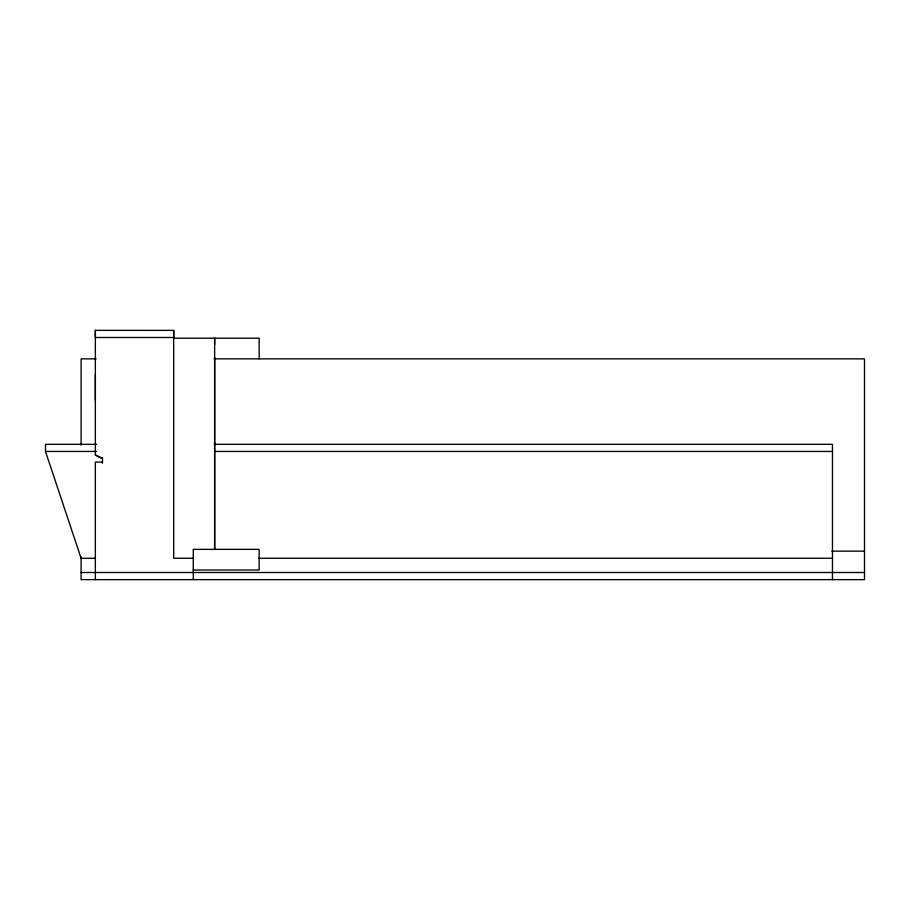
<?xml version="1.0" encoding="UTF-8"?>
<svg xmlns="http://www.w3.org/2000/svg" width="910" height="910" viewBox="0 0 910 910"><rect width="100%" height="100%" fill="white"/><g stroke="black" fill="none" stroke-linecap="round" stroke-linejoin="round"><path stroke-width="1.36" d="M95.357 400.696L95.357 374.886M95.357 330.364L95.357 337.496L173.696 337.496L173.696 330.375L95.357 330.364L95.357 455L102.477 458.56L95.357 455M214.646 357.414L214.646 549.367L214.646 338.201L214.646 344.617M173.696 338.201L259.157 338.201L259.157 358.858M96.176 358.858L81.104 358.858L81.104 445.149M214.203 358.858L864.5 358.858L864.5 579.636L81.104 579.636L81.104 556.897M96.642 444.319L45.5 444.319L45.5 451.44L81.104 558.262L95.311 558.262M214.271 444.319L832.457 444.319L832.457 579.636M45.5 451.44L96.642 451.44M214.544 451.44L832.457 451.44M102.477 462.121L95.357 462.121L95.357 579.636M831.797 551.141L864.5 551.141M193.273 558.262L173.696 558.262L173.696 330.364M258.645 558.262L832.457 558.262M193.273 570.013L259.157 570.013L259.157 549.367L193.273 549.367L193.273 579.636M81.104 572.504L864.5 572.504M102.477 457.571L102.477 463.247"/></g></svg>
